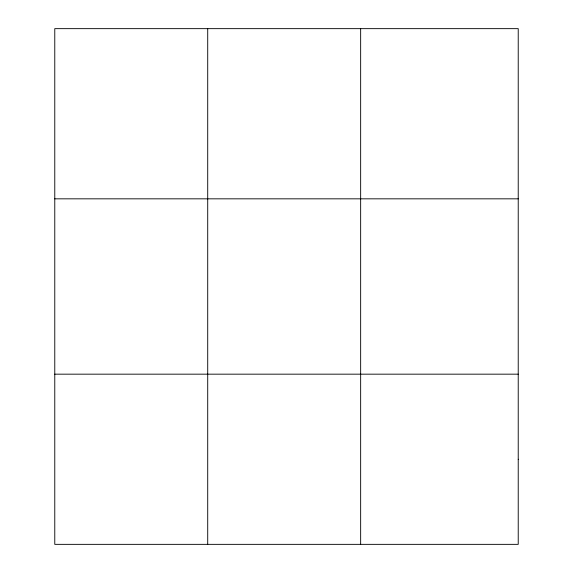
<?xml version="1.0" encoding="UTF-8"?>
<svg xmlns="http://www.w3.org/2000/svg" width="573" height="573" viewBox="0 0 573 573"><rect width="100%" height="100%" fill="white"/><g stroke="black" fill="none" stroke-linecap="round" stroke-linejoin="round"><path stroke-width="0.86" d="M360.653 28.65L360.653 544.35M54.772 198.831L518.228 198.831M54.772 374.169L518.228 374.169M207.713 28.65L207.713 544.35M518.228 459.26L518.228 544.35L54.772 544.35L54.772 28.65L518.228 28.65L518.228 459.26"/></g></svg>
